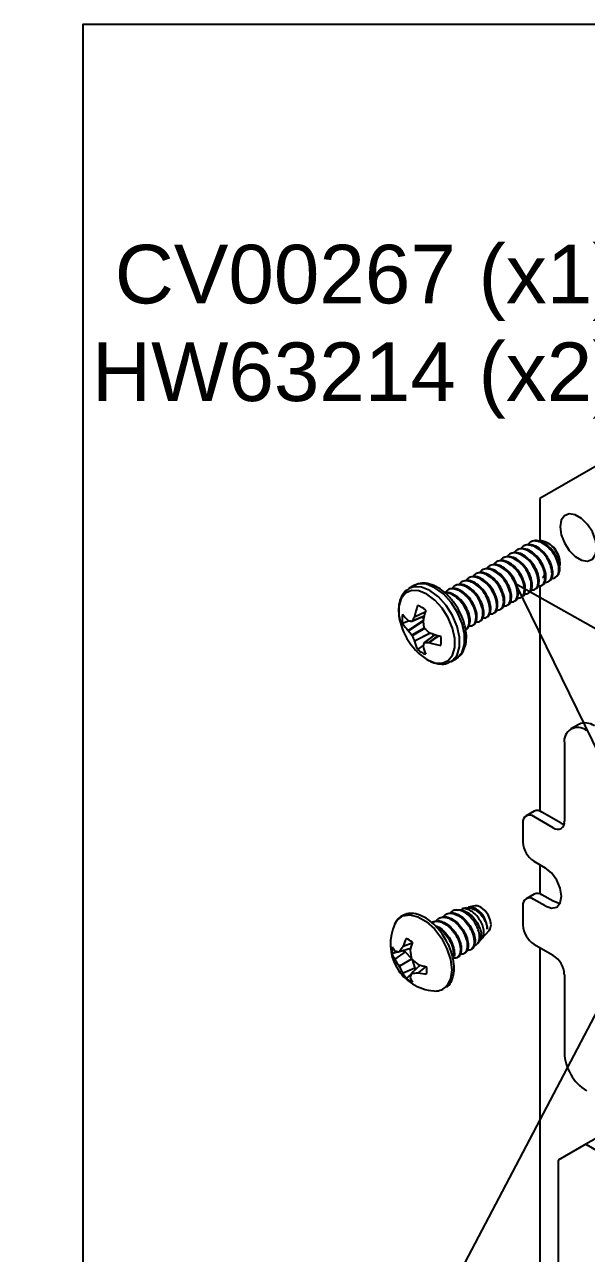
# Model space of a CAD drawing. Extents: x -0.19 to 6.76, y -6.2 to 0.
# Drawn here: x -0.186 to 1.613, y -3.933 to 0 of the extents above; entities that cross this region are included whole.
import ezdxf
from ezdxf import colors
from ezdxf.entities.mleader import LeaderData, LeaderLine
from ezdxf.math import Vec2, Vec3

# ---------------------------------------------------------------- set-up
doc = ezdxf.new("R2010")
doc.units = 0
doc.header["$LTSCALE"] = 0.5
doc.header["$MEASUREMENT"] = 0
for name, color, linetype in [('Brackets', 181, 'CONTINUOUS'), ('End Cap', 92, 'CONTINUOUS'), ('FAB DWG', 221, 'CONTINUOUS'), ('Hardware', 242, 'CONTINUOUS')]:
    doc.layers.add(name, color=color, linetype=linetype)
doc.layers.add('Text-Unprinted', color=131, linetype='CONTINUOUS', plot=False)
doc.styles.add('LSAD_Standard', font='arial.ttf')

msp = doc.modelspace()

# ---------------------------------------------------------------- linework, layer by layer
at = {"layer": 'Brackets', "linetype": 'Continuous', "lineweight": 25, "transparency": 16777216}
for p, q in [((1.6447, -3.564), (1.6109, -3.5835)), ((1.6109, -3.5835), (1.5225, -3.6345)), ((1.6109, -3.5835), (2.4948, -4.0936)), ((1.5225, -3.6345), (1.5225, -4.6939))]:
    msp.add_line(p, q, dxfattribs=at)
at = {"layer": 'End Cap', "transparency": 16777216}
for p, q in [((1.7351, -1.36), (1.4632, -1.5169)), ((1.4632, -1.5169), (1.4632, -1.6519)), ((1.4632, -1.7969), (1.4632, -2.5168)), ((1.4632, -2.6887), (1.4632, -2.782)), ((1.4632, -2.9539), (1.4632, -3.9954))]:
    msp.add_line(p, q, dxfattribs=at)
at = {"layer": 'End Cap', "transparency": 16777216, "flags": 128}
msp.add_lwpolyline([(1.6457, -1.6753), (1.6421, -1.6501), (1.6319, -1.6238), (1.6163, -1.5997), (1.5972, -1.5806), (1.5768, -1.5688), (1.5576, -1.5658), (1.542, -1.5719), (1.5318, -1.5864), (1.5283, -1.6076), (1.5318, -1.6328), (1.542, -1.6591), (1.5576, -1.6832), (1.5768, -1.7023), (1.5972, -1.7141), (1.6163, -1.7171), (1.6319, -1.711), (1.6421, -1.6965), (1.6457, -1.6753)], dxfattribs=at)
at = {"layer": 'Hardware', "transparency": 16777216}
for p, q in [((1.4937, -1.6616), (1.4875, -1.6581)), ((1.5281, -1.724), (1.5281, -1.7213)), ((1.0603, -1.7957), (1.0443, -1.8049)), ((1.5046, -1.7725), (1.5013, -1.7717)), ((1.0962, -1.8809), (1.0618, -1.897)), ((1.0622, -1.8958), (1.0965, -1.8798)), ((1.0426, -1.9089), (1.0239, -1.9168)), ((1.0423, -1.9072), (1.0432, -1.9077)), ((1.0423, -1.939), (1.0904, -1.9074)), ((1.0901, -1.9092), (1.0432, -1.94)), ((1.0543, -1.9096), (1.0934, -1.8926)), ((1.0551, -1.9088), (1.0935, -1.8922)), ((1.0618, -1.897), (1.0622, -1.8958)), ((1.0852, -1.8962), (1.0918, -1.9)), ((1.0897, -1.9116), (1.0897, -1.9131)), ((1.0432, -1.94), (1.0423, -1.939)), ((1.0535, -1.9537), (1.0932, -1.9308)), ((1.0948, -1.9334), (1.0551, -1.9564)), ((1.0618, -1.9722), (1.1119, -1.9469)), ((1.1136, -1.9476), (1.0622, -1.9734)), ((1.1279, -1.9524), (1.0937, -1.9778)), ((1.1284, -1.9525), (1.0948, -1.9775)), ((1.1083, -1.9453), (1.1096, -1.9461)), ((1.1083, -1.9776), (1.1395, -1.9558)), ((1.1406, -1.9561), (1.1096, -1.9778)), ((1.1208, -1.9501), (1.1208, -1.9577)), ((1.0622, -1.9734), (1.0618, -1.9722)), ((1.0884, -1.9883), (1.0723, -2.0005)), ((1.0897, -1.9883), (1.0897, -1.9893)), ((1.1096, -1.9778), (1.1083, -1.9776)), ((1.1793, -2.0388), (1.1952, -2.0296)), ((1.5881, -2.2397), (1.5627, -2.2544)), ((1.542, -2.3002), (1.542, -2.5502)), ((1.4094, -2.5554), (1.4094, -2.6168)), ((1.4451, -2.5178), (1.4198, -2.5325)), ((1.5066, -2.5707), (1.4448, -2.5349)), ((1.532, -2.556), (1.4701, -2.5203)), ((1.4448, -2.678), (1.4803, -2.6986)), ((1.4451, -2.783), (1.4198, -2.7976)), ((1.5057, -2.806), (1.4701, -2.7855)), ((1.2273, -2.827), (1.2135, -2.8299)), ((1.2566, -2.8209), (1.2355, -2.8253)), ((1.4094, -2.8205), (1.4094, -2.882)), ((1.4803, -2.8206), (1.4448, -2.8001)), ((1.1423, -2.8593), (1.1396, -2.8609)), ((1.1644, -2.8466), (1.1616, -2.8482)), ((1.1974, -2.8333), (1.1915, -2.8345)), ((1.1202, -2.8721), (1.1175, -2.8737)), ((1.279, -2.9245), (1.3018, -2.8992)), ((1.0546, -2.9395), (1.0255, -2.9502)), ((1.264, -2.9413), (1.2704, -2.9341)), ((1.4448, -2.9432), (1.5066, -2.9789)), ((1.0096, -2.9674), (0.9902, -2.9744)), ((1.0326, -2.9673), (0.9996, -2.9915)), ((1.0497, -2.9573), (1.0137, -2.9682)), ((1.0271, -2.9642), (1.0326, -2.9673)), ((1.0326, -2.9673), (1.052, -2.9879)), ((1.1975, -2.9868), (1.2003, -2.9852)), ((1.2196, -2.9741), (1.2224, -2.9725)), ((1.0527, -2.9908), (1.0137, -3.0133)), ((1.0629, -3.0199), (1.0255, -3.0363)), ((1.0802, -3.01), (1.0527, -3.0358)), ((1.0548, -2.9927), (1.0629, -3.0199)), ((1.0629, -3.0199), (1.0629, -3.0262)), ((1.0981, -3.0148), (1.0742, -3.0346)), ((1.542, -3.0402), (1.542, -3.2902))]:
    msp.add_line(p, q, dxfattribs=at)
at = {"layer": 'Hardware', "transparency": 16777216, "flags": 128}
for points in [[(1.1781, -2.0394), (1.1839, -2.0357), (1.1986, -2.0178), (1.2063, -1.9921), (1.2063, -1.9607), (1.1986, -1.9262), (1.1839, -1.8913), (1.1634, -1.8589), (1.1387, -1.8316), (1.1118, -1.8116), (1.0849, -1.8006), (1.0602, -1.7993), (1.0438, -1.8052)], [(1.1952, -2.0296), (1.1999, -2.0265), (1.2146, -2.0086), (1.2222, -1.9829), (1.2222, -1.9515), (1.2146, -1.917), (1.1999, -1.8821), (1.1794, -1.8497), (1.1546, -1.8224), (1.1277, -1.8024), (1.1009, -1.7913), (1.0761, -1.7901), (1.0603, -1.7957)], [(1.1019, -2.0321), (1.1274, -2.0426), (1.1509, -2.0438), (1.1704, -2.0355), (1.1843, -2.0186), (1.1916, -1.9942), (1.1916, -1.9644), (1.1843, -1.9317), (1.1704, -1.8986), (1.1509, -1.8678), (1.1274, -1.8419), (1.1019, -1.823), (1.0764, -1.8125), (1.053, -1.8113), (1.0335, -1.8195), (1.0195, -1.8365), (1.0123, -1.8609), (1.0123, -1.8907), (1.0192, -1.9223)], [(1.0651, -2.0018), (1.0764, -2.0132), (1.1019, -2.0321)], [(1.532, -2.556), (1.5389, -2.5592), (1.5409, -2.5598)], [(1.4803, -2.8206), (1.5005, -2.8277), (1.5177, -2.8243), (1.5291, -2.8111), (1.5331, -2.7901), (1.5291, -2.7644), (1.5177, -2.738), (1.5005, -2.7149), (1.4803, -2.6986)], [(1.3074, -2.8813), (1.3049, -2.8655), (1.2979, -2.8492), (1.2873, -2.835), (1.2749, -2.8249), (1.2625, -2.8206), (1.2566, -2.8209)], [(1.5281, -2.8132), (1.5259, -2.813), (1.5057, -2.806)], [(0.9998, -2.8779), (1.0071, -2.8662), (1.0248, -2.8528), (1.0474, -2.8491), (1.0732, -2.8553), (1.1001, -2.8708), (1.126, -2.8945), (1.1486, -2.9243), (1.1662, -2.958), (1.1774, -2.9927), (1.1813, -3.0257), (1.1774, -3.0543), (1.1662, -3.0761), (1.1612, -3.0814)], [(1.3018, -2.8992), (1.3049, -2.8942), (1.3074, -2.8813)]]:
    msp.add_lwpolyline(points, dxfattribs=at)
at = {"layer": 'Hardware', "transparency": 16777216}
for centre, radius, start, end in [((1.4553, -1.7235), 0.0728, 1.7582, 58.2364), ((1.5005, -1.7462), 0.0266, 278.914, 351.9315), ((1.1056, -1.9018), 0.0831, 169.6325, 190.3675), ((1.121, -1.8176), 0.1193, 215.5248, 228.7388), ((1.3249, -1.9477), 0.2678, 160.6536, 168.817), ((1.0444, -1.9372), 0.083, 49.6335, 70.3719), ((1.4175, -1.9651), 0.3321, 164.0757, 170.7452), ((1.2215, -1.8585), 0.2121, 197.5094, 222.4852), ((1.1221, -1.8542), 0.1164, 212.529, 226.7643), ((1.0757, -1.762), 0.1492, 257.4359, 261.4799), ((1.2572, -2.0159), 0.2287, 148.6893, 152.0809), ((1.3635, -1.8679), 0.2774, 189.3761, 193.0942), ((1.2164, -1.8199), 0.2108, 214.741, 219.4114), ((1.2524, -1.8822), 0.2108, 200.5891, 205.2593), ((1.2843, -1.7308), 0.2774, 226.9064, 230.6244), ((1.2272, -1.6354), 0.3322, 249.257, 255.9259), ((1.0648, -1.9726), 0.0831, 349.6325, 10.3675), ((1.1756, -1.9468), 0.1165, 193.2378, 207.4715), ((1.126, -1.9372), 0.083, 229.6335, 250.3719), ((1.2321, -2.033), 0.1492, 158.528, 162.5729), ((1.2067, -1.966), 0.1193, 191.2637, 204.4763), ((1.103, -1.7489), 0.2288, 267.9256, 271.3165), ((1.196, -1.7243), 0.2678, 251.1855, 259.3484), ((1.6088, -2.2856), 0.0503, 54.3824, 114.3071), ((1.5851, -2.2932), 0.0437, 50.7967, 189.214), ((1.4555, -2.5407), 0.0251, 54.3824, 114.3071), ((1.4309, -2.5519), 0.0218, 50.7967, 189.214), ((1.5204, -2.5537), 0.0218, 230.7967, 9.214), ((1.4862, -2.6133), 0.0768, 182.6055, 237.3945), ((1.4555, -2.8059), 0.0251, 54.3824, 114.3071), ((1.2154, -2.8965), 0.0799, 0.7404, 55.3724), ((1.4309, -2.817), 0.0218, 50.7967, 189.214), ((1.1363, -2.9425), 0.151, 154.7008, 265.2938), ((1.4862, -2.8785), 0.0768, 182.6055, 237.3945), ((1.2084, -3.01), 0.1925, 153.8836, 161.8938), ((1.0086, -2.9949), 0.0746, 51.1806, 68.8248), ((1.3383, -3.0262), 0.2967, 162.4504, 167.78), ((1.064, -2.963), 0.0746, 171.1794, 188.8206), ((1.0475, -2.922), 0.0644, 207.294, 222.063), ((1.0594, -2.9475), 0.0742, 201.2615, 216.3895), ((1.0274, -2.8728), 0.0964, 253.2757, 261.8218), ((1.1582, -3.0502), 0.1662, 143.0124, 150.4521), ((1.2711, -2.9422), 0.2238, 185.4463, 192.5419), ((1.4652, -3.0437), 0.0768, 2.6055, 57.3945), ((1.1233, -2.9272), 0.1394, 207.4879, 218.1386), ((1.1431, -2.9614), 0.1395, 201.8619, 212.512), ((1.204, -2.8259), 0.2238, 227.4587, 234.5541), ((1.1648, -2.7257), 0.2967, 252.2217, 257.5505), ((1.0271, -3.0268), 0.0746, 351.1794, 8.8206), ((1.0935, -3.0066), 0.0743, 203.6114, 218.7372), ((1.0824, -2.9949), 0.0746, 231.1806, 248.8248), ((1.1421, -3.0716), 0.0964, 158.1864, 166.735), ((1.1097, -3.0297), 0.0645, 197.9392, 212.7056), ((1.054, -2.8696), 0.1662, 269.5543, 276.9926), ((1.1138, -2.8462), 0.1925, 258.1085, 266.1181), ((1.129, -3.0437), 0.0495, 264.1321, 310.5569), ((1.6955, -3.2833), 0.1537, 182.6055, 237.3945)]:
    msp.add_arc(centre, radius, start, end, dxfattribs=at)
for points, knots in [([(1.4729, -1.657), (1.4661, -1.6543), (1.4522, -1.6489), (1.4412, -1.6532), (1.4357, -1.6553)], [0, 0, 0, 0, 0.496367, 1, 1, 1, 1]), ([(1.4599, -1.6533), (1.4607, -1.6529), (1.4653, -1.6506), (1.4752, -1.6522), (1.4838, -1.6563), (1.4875, -1.6581)], [0, 0, 0, 0, 0.117011, 0.618604, 1, 1, 1, 1]), ([(1.4039, -1.6969), (1.3971, -1.6944), (1.3835, -1.6893), (1.3671, -1.6926), (1.361, -1.7006), (1.3585, -1.7037)], [0, 0, 0, 0, 0.3714803, 0.7527671, 1, 1, 1, 1]), ([(1.4066, -1.6953), (1.3998, -1.6926), (1.386, -1.6872), (1.3749, -1.6914), (1.3694, -1.6936)], [0, 0, 0, 0, 0.496367, 1, 1, 1, 1]), ([(1.426, -1.6841), (1.4192, -1.6816), (1.4056, -1.6765), (1.3892, -1.6798), (1.383, -1.6878), (1.3806, -1.691)], [0, 0, 0, 0, 0.3714803, 0.7527671, 1, 1, 1, 1]), ([(1.4287, -1.6825), (1.4219, -1.6799), (1.4081, -1.6744), (1.397, -1.6787), (1.3915, -1.6808)], [0, 0, 0, 0, 0.496367, 1, 1, 1, 1]), ([(1.4481, -1.6714), (1.4413, -1.6689), (1.4277, -1.6638), (1.4112, -1.667), (1.4051, -1.6751), (1.4027, -1.6782)], [0, 0, 0, 0, 0.37148, 0.752767, 1, 1, 1, 1]), ([(1.4508, -1.6698), (1.444, -1.6671), (1.4302, -1.6617), (1.4191, -1.6659), (1.4136, -1.668)], [0, 0, 0, 0, 0.496367, 1, 1, 1, 1]), ([(1.4702, -1.6586), (1.4634, -1.6561), (1.4498, -1.651), (1.4333, -1.6543), (1.4272, -1.6623), (1.4248, -1.6655)], [0, 0, 0, 0, 0.37148, 0.752767, 1, 1, 1, 1]), ([(1.4571, -1.7972), (1.4613, -1.7971), (1.4704, -1.7969), (1.4791, -1.7851), (1.4816, -1.7663), (1.4763, -1.7427), (1.4642, -1.7185), (1.4465, -1.697), (1.4328, -1.6884), (1.426, -1.6841)], [0, 0, 0, 0, 0.120469, 0.264167, 0.412511, 0.560854, 0.704552, 0.8542, 1, 1, 1, 1]), ([(1.4715, -1.7938), (1.4715, -1.7938), (1.4763, -1.7931), (1.4816, -1.7829), (1.4844, -1.7648), (1.479, -1.741), (1.467, -1.7169), (1.4493, -1.6954), (1.4355, -1.6868), (1.4287, -1.6825)], [0, 0, 0, 0, 0.001946, 0.165008, 0.333342, 0.501676, 0.664738, 0.834553, 1, 1, 1, 1]), ([(1.4792, -1.7845), (1.4833, -1.7844), (1.4925, -1.7841), (1.5012, -1.7723), (1.5037, -1.7535), (1.4984, -1.7299), (1.4863, -1.7057), (1.4686, -1.6842), (1.4548, -1.6756), (1.4481, -1.6714)], [0, 0, 0, 0, 0.120469, 0.264167, 0.412511, 0.560854, 0.704552, 0.8542, 1, 1, 1, 1]), ([(1.4936, -1.7811), (1.4936, -1.7811), (1.4984, -1.7803), (1.5037, -1.7702), (1.5065, -1.7521), (1.5011, -1.7283), (1.489, -1.7041), (1.4713, -1.6826), (1.4576, -1.674), (1.4508, -1.6698)], [0, 0, 0, 0, 0.001946, 0.165008, 0.333342, 0.501676, 0.664738, 0.834553, 1, 1, 1, 1]), ([(1.5046, -1.7725), (1.5076, -1.7719), (1.5151, -1.7703), (1.5233, -1.7597), (1.5258, -1.7407), (1.5205, -1.7172), (1.5084, -1.693), (1.4907, -1.6715), (1.4769, -1.6629), (1.4702, -1.6586)], [0, 0, 0, 0, 0.094441, 0.242391, 0.395125, 0.547858, 0.695809, 0.849886, 1, 1, 1, 1]), ([(1.5268, -1.75), (1.5271, -1.7462), (1.528, -1.736), (1.5232, -1.7155), (1.5112, -1.6914), (1.4934, -1.6699), (1.4797, -1.6613), (1.4729, -1.657)], [0, 0, 0, 0, 0.128168, 0.348309, 0.561556, 0.783634, 1, 1, 1, 1]), ([(1.5263, -1.7341), (1.5267, -1.7332), (1.5287, -1.7291), (1.5282, -1.7181), (1.5244, -1.7027), (1.5165, -1.6865), (1.5053, -1.6718), (1.4949, -1.6626), (1.4889, -1.6589), (1.4875, -1.6581)], [0, 0, 0, 0, 0.049444, 0.224437, 0.399429, 0.574191, 0.758666, 0.94464, 1, 1, 1, 1]), ([(1.3376, -1.7352), (1.3309, -1.7327), (1.3172, -1.7276), (1.3008, -1.7308), (1.2947, -1.7389), (1.2923, -1.742)], [0, 0, 0, 0, 0.37148, 0.752767, 1, 1, 1, 1]), ([(1.3403, -1.7336), (1.3335, -1.7309), (1.3197, -1.7255), (1.3086, -1.7297), (1.3031, -1.7318)], [0, 0, 0, 0, 0.496367, 1, 1, 1, 1]), ([(1.3597, -1.7224), (1.3529, -1.7199), (1.3393, -1.7148), (1.3229, -1.7181), (1.3168, -1.7261), (1.3144, -1.7293)], [0, 0, 0, 0, 0.37148, 0.752767, 1, 1, 1, 1]), ([(1.3624, -1.7208), (1.3556, -1.7181), (1.3418, -1.7127), (1.3307, -1.7169), (1.3252, -1.7191)], [0, 0, 0, 0, 0.496367, 1, 1, 1, 1]), ([(1.3818, -1.7097), (1.375, -1.7071), (1.3614, -1.7021), (1.345, -1.7053), (1.3389, -1.7133), (1.3365, -1.7165)], [0, 0, 0, 0, 0.3714803, 0.7527671, 1, 1, 1, 1]), ([(1.3845, -1.7081), (1.3777, -1.7054), (1.3639, -1.6999), (1.3528, -1.7042), (1.3473, -1.7063)], [0, 0, 0, 0, 0.4963672, 1, 1, 1, 1]), ([(1.3908, -1.8355), (1.395, -1.8354), (1.4041, -1.8352), (1.4128, -1.8233), (1.4153, -1.8045), (1.41, -1.7809), (1.3979, -1.7567), (1.3802, -1.7352), (1.3665, -1.7266), (1.3597, -1.7224)], [0, 0, 0, 0, 0.120469, 0.264167, 0.412511, 0.560854, 0.704552, 0.8542, 1, 1, 1, 1]), ([(1.4052, -1.8321), (1.4052, -1.8321), (1.41, -1.8314), (1.4153, -1.8212), (1.4181, -1.8031), (1.4127, -1.7793), (1.4007, -1.7552), (1.383, -1.7336), (1.3692, -1.7251), (1.3624, -1.7208)], [0, 0, 0, 0, 0.001946, 0.165008, 0.333342, 0.501676, 0.664738, 0.834553, 1, 1, 1, 1]), ([(1.4129, -1.8228), (1.4171, -1.8226), (1.4262, -1.8224), (1.4349, -1.8106), (1.4374, -1.7918), (1.4321, -1.7682), (1.42, -1.744), (1.4023, -1.7225), (1.3886, -1.7139), (1.3818, -1.7097)], [0, 0, 0, 0, 0.120469, 0.264167, 0.412511, 0.560854, 0.704552, 0.8542, 1, 1, 1, 1]), ([(1.4273, -1.8193), (1.4273, -1.8193), (1.4321, -1.8186), (1.4374, -1.8084), (1.4402, -1.7903), (1.4348, -1.7665), (1.4228, -1.7424), (1.4051, -1.7209), (1.3913, -1.7123), (1.3845, -1.7081)], [0, 0, 0, 0, 0.001946, 0.165008, 0.333342, 0.501676, 0.664738, 0.834553, 1, 1, 1, 1]), ([(1.435, -1.81), (1.4392, -1.8099), (1.4483, -1.8096), (1.457, -1.7978), (1.4595, -1.779), (1.4542, -1.7554), (1.4421, -1.7312), (1.4244, -1.7097), (1.4107, -1.7011), (1.4039, -1.6969)], [0, 0, 0, 0, 0.120469, 0.264167, 0.412511, 0.560854, 0.704552, 0.8542, 1, 1, 1, 1]), ([(1.4494, -1.8066), (1.4494, -1.8066), (1.4542, -1.8058), (1.4595, -1.7957), (1.4623, -1.7776), (1.4569, -1.7538), (1.4449, -1.7296), (1.4272, -1.7081), (1.4134, -1.6995), (1.4066, -1.6953)], [0, 0, 0, 0, 0.001946, 0.165008, 0.333342, 0.501676, 0.664738, 0.834553, 1, 1, 1, 1]), ([(1.2713, -1.7734), (1.2646, -1.7709), (1.2509, -1.7658), (1.2345, -1.7691), (1.2284, -1.7771), (1.226, -1.7803)], [0, 0, 0, 0, 0.3714803, 0.7527671, 1, 1, 1, 1]), ([(1.2741, -1.7718), (1.2672, -1.7691), (1.2534, -1.7637), (1.2423, -1.768), (1.2368, -1.7701)], [0, 0, 0, 0, 0.496367, 1, 1, 1, 1]), ([(1.2934, -1.7607), (1.2867, -1.7582), (1.273, -1.7531), (1.2566, -1.7563), (1.2505, -1.7644), (1.2481, -1.7675)], [0, 0, 0, 0, 0.37148, 0.752767, 1, 1, 1, 1]), ([(1.2962, -1.7591), (1.2893, -1.7564), (1.2755, -1.751), (1.2644, -1.7552), (1.2589, -1.7573)], [0, 0, 0, 0, 0.496367, 1, 1, 1, 1]), ([(1.3155, -1.7479), (1.3088, -1.7454), (1.2951, -1.7403), (1.2787, -1.7436), (1.2726, -1.7516), (1.2702, -1.7548)], [0, 0, 0, 0, 0.37148, 0.752767, 1, 1, 1, 1]), ([(1.3182, -1.7463), (1.3114, -1.7436), (1.2976, -1.7382), (1.2865, -1.7424), (1.281, -1.7446)], [0, 0, 0, 0, 0.496367, 1, 1, 1, 1]), ([(1.3245, -1.8738), (1.3287, -1.8737), (1.3378, -1.8734), (1.3465, -1.8616), (1.349, -1.8428), (1.3437, -1.8192), (1.3316, -1.795), (1.3139, -1.7735), (1.3002, -1.7649), (1.2934, -1.7607)], [0, 0, 0, 0, 0.120469, 0.264167, 0.412511, 0.560854, 0.704552, 0.8542, 1, 1, 1, 1]), ([(1.3389, -1.8704), (1.3389, -1.8704), (1.3437, -1.8696), (1.349, -1.8595), (1.3519, -1.8414), (1.3464, -1.8176), (1.3344, -1.7934), (1.3167, -1.7719), (1.3029, -1.7633), (1.2962, -1.7591)], [0, 0, 0, 0, 0.001946, 0.165008, 0.333342, 0.501676, 0.664738, 0.834553, 1, 1, 1, 1]), ([(1.3466, -1.861), (1.3508, -1.8609), (1.3599, -1.8607), (1.3686, -1.8489), (1.3711, -1.83), (1.3658, -1.8064), (1.3537, -1.7823), (1.336, -1.7608), (1.3223, -1.7522), (1.3155, -1.7479)], [0, 0, 0, 0, 0.120469, 0.264167, 0.412511, 0.560854, 0.704552, 0.8542, 1, 1, 1, 1]), ([(1.361, -1.8576), (1.361, -1.8576), (1.3658, -1.8569), (1.3711, -1.8467), (1.374, -1.8286), (1.3685, -1.8048), (1.3565, -1.7807), (1.3388, -1.7592), (1.325, -1.7506), (1.3182, -1.7463)], [0, 0, 0, 0, 0.001946, 0.165008, 0.333342, 0.501676, 0.664738, 0.834553, 1, 1, 1, 1]), ([(1.3687, -1.8483), (1.3729, -1.8482), (1.382, -1.8479), (1.3907, -1.8361), (1.3932, -1.8173), (1.3879, -1.7937), (1.3758, -1.7695), (1.3581, -1.748), (1.3444, -1.7394), (1.3376, -1.7352)], [0, 0, 0, 0, 0.120469, 0.264167, 0.412511, 0.560854, 0.704552, 0.8542, 1, 1, 1, 1]), ([(1.3831, -1.8448), (1.3831, -1.8448), (1.3879, -1.8441), (1.3932, -1.8339), (1.3961, -1.8158), (1.3906, -1.7921), (1.3786, -1.7679), (1.3609, -1.7464), (1.3471, -1.7378), (1.3403, -1.7336)], [0, 0, 0, 0, 0.001946, 0.165008, 0.333342, 0.501676, 0.664738, 0.834553, 1, 1, 1, 1]), ([(1.4724, -1.7699), (1.4724, -1.7699), (1.4756, -1.7694), (1.479, -1.7623), (1.481, -1.7518), (1.4783, -1.743), (1.4773, -1.7397)], [0, 0, 0, 0, 0.0045, 0.381475, 0.770767, 1, 1, 1, 1]), ([(1.0441, -1.8063), (1.0418, -1.8073), (1.0325, -1.8115), (1.0215, -1.8267), (1.0125, -1.8494), (1.0103, -1.8772), (1.0137, -1.9067), (1.021, -1.9265), (1.0243, -1.9356)], [0, 0, 0, 0, 0.062381, 0.246308, 0.430969, 0.625889, 0.8287, 1, 1, 1, 1]), ([(1.1933, -2.0292), (1.1968, -2.0276), (1.2072, -2.0228), (1.2188, -2.0065), (1.2273, -1.9833), (1.2293, -1.9553), (1.2247, -1.924), (1.2135, -1.8914), (1.1968, -1.8602), (1.1755, -1.8323), (1.1509, -1.8098), (1.1243, -1.7939), (1.0984, -1.7871), (1.0758, -1.7878), (1.0648, -1.7943), (1.0601, -1.7971)], [0, 0, 0, 0, 0.038993, 0.115372, 0.192337, 0.273658, 0.358075, 0.442844, 0.527406, 0.612093, 0.697281, 0.783485, 0.870904, 0.945695, 1, 1, 1, 1]), ([(1.205, -1.8117), (1.1983, -1.8092), (1.1846, -1.8041), (1.1682, -1.8074), (1.1621, -1.8154), (1.1597, -1.8186)], [0, 0, 0, 0, 0.37148, 0.752767, 1, 1, 1, 1]), ([(1.2078, -1.8101), (1.2009, -1.8074), (1.1871, -1.802), (1.1761, -1.8062), (1.1705, -1.8084)], [0, 0, 0, 0, 0.496367, 1, 1, 1, 1]), ([(1.2271, -1.7989), (1.2204, -1.7964), (1.2067, -1.7913), (1.1903, -1.7946), (1.1842, -1.8026), (1.1818, -1.8058)], [0, 0, 0, 0, 0.37148, 0.752767, 1, 1, 1, 1]), ([(1.2299, -1.7974), (1.223, -1.7947), (1.2092, -1.7892), (1.1981, -1.7935), (1.1926, -1.7956)], [0, 0, 0, 0, 0.496367, 1, 1, 1, 1]), ([(1.2492, -1.7862), (1.2425, -1.7837), (1.2288, -1.7786), (1.2124, -1.7819), (1.2063, -1.7899), (1.2039, -1.793)], [0, 0, 0, 0, 0.3714803, 0.7527671, 1, 1, 1, 1]), ([(1.252, -1.7846), (1.2451, -1.7819), (1.2313, -1.7765), (1.2202, -1.7807), (1.2147, -1.7828)], [0, 0, 0, 0, 0.496367, 1, 1, 1, 1]), ([(1.2582, -1.9121), (1.2624, -1.9119), (1.2716, -1.9117), (1.2802, -1.8999), (1.2827, -1.8811), (1.2774, -1.8575), (1.2653, -1.8333), (1.2476, -1.8118), (1.2339, -1.8032), (1.2271, -1.7989)], [0, 0, 0, 0, 0.120469, 0.264167, 0.412511, 0.560854, 0.704552, 0.8542, 1, 1, 1, 1]), ([(1.2726, -1.9086), (1.2726, -1.9086), (1.2774, -1.9079), (1.2827, -1.8977), (1.2856, -1.8796), (1.2802, -1.8558), (1.2681, -1.8317), (1.2504, -1.8102), (1.2366, -1.8016), (1.2299, -1.7974)], [0, 0, 0, 0, 0.001946, 0.165008, 0.333342, 0.501676, 0.664738, 0.834553, 1, 1, 1, 1]), ([(1.2803, -1.8993), (1.2845, -1.8992), (1.2936, -1.8989), (1.3023, -1.8871), (1.3048, -1.8683), (1.2995, -1.8447), (1.2874, -1.8205), (1.2697, -1.799), (1.256, -1.7904), (1.2492, -1.7862)], [0, 0, 0, 0, 0.120469, 0.264167, 0.412511, 0.560854, 0.704552, 0.8542, 1, 1, 1, 1]), ([(1.2947, -1.8959), (1.2947, -1.8959), (1.2995, -1.8951), (1.3048, -1.885), (1.3077, -1.8669), (1.3023, -1.8431), (1.2902, -1.8189), (1.2725, -1.7974), (1.2587, -1.7888), (1.252, -1.7846)], [0, 0, 0, 0, 0.001946, 0.165008, 0.333342, 0.501676, 0.664738, 0.834553, 1, 1, 1, 1]), ([(1.3024, -1.8865), (1.3066, -1.8864), (1.3157, -1.8862), (1.3244, -1.8744), (1.3269, -1.8556), (1.3216, -1.832), (1.3095, -1.8078), (1.2918, -1.7863), (1.2781, -1.7777), (1.2713, -1.7734)], [0, 0, 0, 0, 0.120469, 0.264167, 0.412511, 0.560854, 0.704552, 0.8542, 1, 1, 1, 1]), ([(1.3168, -1.8831), (1.3168, -1.8831), (1.3216, -1.8824), (1.3269, -1.8722), (1.3298, -1.8541), (1.3244, -1.8303), (1.3123, -1.8062), (1.2946, -1.7847), (1.2808, -1.7761), (1.2741, -1.7718)], [0, 0, 0, 0, 0.001946, 0.165008, 0.333342, 0.501676, 0.664738, 0.834553, 1, 1, 1, 1]), ([(1.1857, -1.8229), (1.1787, -1.8198), (1.1692, -1.8156), (1.1617, -1.8179), (1.1597, -1.8186)], [0, 0, 0, 0, 0.737386, 1, 1, 1, 1]), ([(1.1829, -1.8245), (1.1759, -1.8212), (1.1676, -1.8174), (1.1609, -1.8192), (1.1599, -1.8195)], [0, 0, 0, 0, 0.847164, 1, 1, 1, 1]), ([(1.2256, -1.9357), (1.2257, -1.9357), (1.2304, -1.935), (1.2358, -1.9248), (1.2386, -1.9067), (1.2332, -1.8829), (1.2211, -1.8588), (1.2034, -1.8373), (1.1897, -1.8287), (1.1829, -1.8245)], [0, 0, 0, 0, 0.001946, 0.165008, 0.333342, 0.501676, 0.664738, 0.834553, 1, 1, 1, 1]), ([(1.2284, -1.9341), (1.2284, -1.9341), (1.2332, -1.9334), (1.2385, -1.9232), (1.2414, -1.9051), (1.236, -1.8814), (1.2239, -1.8572), (1.2062, -1.8357), (1.1924, -1.8271), (1.1857, -1.8229)], [0, 0, 0, 0, 0.001946, 0.165008, 0.333342, 0.501676, 0.664738, 0.834553, 1, 1, 1, 1]), ([(1.2361, -1.9248), (1.2403, -1.9247), (1.2495, -1.9245), (1.2581, -1.9126), (1.2606, -1.8938), (1.2553, -1.8702), (1.2432, -1.846), (1.2255, -1.8245), (1.2118, -1.8159), (1.205, -1.8117)], [0, 0, 0, 0, 0.120469, 0.264167, 0.412511, 0.560854, 0.704552, 0.8542, 1, 1, 1, 1]), ([(1.2505, -1.9214), (1.2505, -1.9214), (1.2553, -1.9206), (1.2606, -1.9105), (1.2635, -1.8924), (1.2581, -1.8686), (1.246, -1.8445), (1.2283, -1.8229), (1.2145, -1.8143), (1.2078, -1.8101)], [0, 0, 0, 0, 0.001946, 0.165008, 0.333342, 0.501676, 0.664738, 0.834553, 1, 1, 1, 1]), ([(1.0535, -1.9096), (1.0538, -1.9096), (1.0543, -1.9096), (1.0548, -1.9092), (1.055, -1.9089), (1.0551, -1.9088)], [0, 0, 0, 0, 0.42854, 0.857097, 1, 1, 1, 1]), ([(1.0551, -1.9564), (1.0549, -1.956), (1.0546, -1.9552), (1.054, -1.9543), (1.0536, -1.9538), (1.0535, -1.9537)], [0, 0, 0, 0, 0.42854, 0.857097, 1, 1, 1, 1]), ([(1.0932, -1.9308), (1.0934, -1.9312), (1.0936, -1.9321), (1.0943, -1.9329), (1.0947, -1.9333), (1.0948, -1.9334)], [0, 0, 0, 0, 0.42854, 0.857097, 1, 1, 1, 1]), ([(1.0948, -1.9775), (1.0945, -1.9775), (1.0939, -1.9776), (1.0934, -1.978), (1.0933, -1.9783), (1.0932, -1.9784)], [0, 0, 0, 0, 0.42854, 0.857097, 1, 1, 1, 1]), ([(1.103, -2.033), (1.1077, -2.0354), (1.1214, -2.0427), (1.143, -2.0475), (1.1641, -2.0466), (1.1738, -2.0406), (1.1773, -2.0385)], [0, 0, 0, 0, 0.184404, 0.534813, 0.83533, 1, 1, 1, 1]), ([(1.2788, -2.9243), (1.2791, -2.9241), (1.2822, -2.9221), (1.2847, -2.9132), (1.2849, -2.899), (1.2802, -2.8818), (1.2713, -2.8644), (1.2589, -2.8489), (1.2442, -2.8367), (1.2292, -2.8301), (1.2184, -2.828), (1.2141, -2.83), (1.2136, -2.8302)], [0, 0, 0, 0, 0.014877, 0.132647, 0.252686, 0.373089, 0.493359, 0.615552, 0.73841, 0.861176, 0.985524, 1, 1, 1, 1]), ([(1.2275, -2.8278), (1.2297, -2.8272), (1.236, -2.8255), (1.2487, -2.8291), (1.2632, -2.8377), (1.2765, -2.8506), (1.287, -2.8659), (1.2937, -2.8819), (1.2948, -2.8911), (1.2953, -2.8955)], [0, 0, 0, 0, 0.0841855, 0.2412183, 0.3982, 0.5514582, 0.7040097, 0.856533, 1, 1, 1, 1]), ([(1.2608, -2.8308), (1.2563, -2.8286), (1.2474, -2.8242), (1.2394, -2.825), (1.2355, -2.8254)], [0, 0, 0, 0, 0.510998, 1, 1, 1, 1]), ([(1.2364, -2.827), (1.2386, -2.8263), (1.245, -2.8242), (1.254, -2.8272), (1.26, -2.8304), (1.2608, -2.8308)], [0, 0, 0, 0, 0.297807, 0.902635, 1, 1, 1, 1]), ([(1.1646, -2.9337), (1.1605, -2.9263), (1.1508, -2.9086), (1.1304, -2.8846), (1.1058, -2.8632), (1.0796, -2.8491), (1.0546, -2.8435), (1.0313, -2.8465), (1.0128, -2.8582), (1.0023, -2.8698), (0.9999, -2.8778), (0.9998, -2.878)], [0, 0, 0, 0, 0.094691, 0.226956, 0.359756, 0.493581, 0.628437, 0.747326, 0.873689, 0.99674, 1, 1, 1, 1]), ([(1.1175, -2.8738), (1.123, -2.8717), (1.134, -2.8677), (1.1548, -2.8742), (1.1752, -2.8887), (1.193, -2.9097), (1.2051, -2.934), (1.2104, -2.9576), (1.2079, -2.9764), (1.1992, -2.9882), (1.19, -2.9885), (1.1858, -2.9886)], [0, 0, 0, 0, 0.114346, 0.227043, 0.33974, 0.455412, 0.566484, 0.681147, 0.79581, 0.906882, 1, 1, 1, 1]), ([(1.1202, -2.8722), (1.1258, -2.8701), (1.1368, -2.8661), (1.1576, -2.8726), (1.178, -2.8871), (1.1957, -2.9082), (1.2078, -2.9324), (1.2132, -2.9562), (1.2104, -2.9743), (1.205, -2.9844), (1.2003, -2.9852), (1.2002, -2.9852)], [0, 0, 0, 0, 0.125903, 0.24999, 0.374077, 0.50144, 0.623738, 0.74999, 0.876242, 0.998541, 1, 1, 1, 1]), ([(1.1315, -2.8696), (1.1339, -2.8664), (1.14, -2.8583), (1.1565, -2.8556), (1.1768, -2.8612), (1.1974, -2.876), (1.2151, -2.897), (1.2272, -2.9213), (1.2325, -2.9449), (1.23, -2.9637), (1.2213, -2.9755), (1.2121, -2.9757), (1.2079, -2.9759)], [0, 0, 0, 0, 0.069685, 0.177153, 0.281858, 0.386563, 0.494032, 0.597227, 0.703759, 0.81029, 0.913486, 1, 1, 1, 1]), ([(1.1423, -2.8594), (1.1479, -2.8574), (1.1589, -2.8534), (1.1797, -2.8598), (1.2001, -2.8743), (1.2178, -2.8954), (1.2299, -2.9197), (1.2353, -2.9434), (1.2325, -2.9615), (1.2271, -2.9717), (1.2224, -2.9724), (1.2223, -2.9724)], [0, 0, 0, 0, 0.125903, 0.24999, 0.374077, 0.50144, 0.623738, 0.74999, 0.876242, 0.998541, 1, 1, 1, 1]), ([(1.1536, -2.8568), (1.156, -2.8537), (1.1621, -2.8456), (1.1786, -2.8428), (1.1989, -2.8485), (1.2195, -2.8632), (1.2371, -2.8842), (1.2493, -2.9085), (1.2546, -2.9321), (1.2521, -2.9509), (1.2434, -2.9627), (1.2342, -2.963), (1.23, -2.9631)], [0, 0, 0, 0, 0.069685, 0.177153, 0.281858, 0.386563, 0.494032, 0.597227, 0.703759, 0.81029, 0.913486, 1, 1, 1, 1]), ([(1.1644, -2.8466), (1.17, -2.8446), (1.181, -2.8406), (1.2018, -2.8471), (1.2222, -2.8616), (1.2399, -2.8826), (1.252, -2.9069), (1.2574, -2.9307), (1.2546, -2.9488), (1.2492, -2.9589), (1.2445, -2.9597), (1.2444, -2.9597)], [0, 0, 0, 0, 0.125903, 0.24999, 0.374077, 0.50144, 0.623738, 0.74999, 0.876242, 0.998541, 1, 1, 1, 1]), ([(1.2539, -2.9466), (1.2545, -2.9466), (1.2592, -2.9468), (1.2654, -2.9408), (1.2708, -2.929), (1.2708, -2.9122), (1.2656, -2.893), (1.2558, -2.8734), (1.2419, -2.8559), (1.2256, -2.8423), (1.2086, -2.8343), (1.1928, -2.8333), (1.1817, -2.8368), (1.178, -2.8424), (1.1771, -2.8438)], [0, 0, 0, 0, 0.013765, 0.106757, 0.199636, 0.294102, 0.388818, 0.483449, 0.579428, 0.675867, 0.772246, 0.869739, 0.967899, 1, 1, 1, 1]), ([(1.1975, -2.834), (1.2011, -2.8333), (1.2097, -2.8318), (1.2254, -2.8373), (1.2421, -2.8486), (1.2571, -2.8646), (1.2684, -2.8831), (1.2752, -2.9021), (1.2767, -2.9186), (1.2747, -2.9297), (1.2709, -2.9327), (1.2698, -2.9336)], [0, 0, 0, 0, 0.092761, 0.219048, 0.345275, 0.468342, 0.591548, 0.714701, 0.834913, 0.955038, 1, 1, 1, 1]), ([(1.1296, -2.885), (1.1315, -2.8855), (1.1401, -2.8875), (1.156, -2.9003), (1.1736, -2.9207), (1.1858, -2.9454), (1.1907, -2.9683), (1.1902, -2.9837), (1.1864, -2.988), (1.1858, -2.9886)], [0, 0, 0, 0, 0.05347, 0.235075, 0.421475, 0.600462, 0.785236, 0.970009, 1, 1, 1, 1]), ([(1.1323, -2.8882), (1.1324, -2.8882), (1.1392, -2.8901), (1.1532, -2.9022), (1.1709, -2.9223), (1.1829, -2.9468), (1.1886, -2.9704), (1.186, -2.982), (1.1847, -2.9877)], [0, 0, 0, 0, 0.003073, 0.201898, 0.405972, 0.601931, 0.804225, 1, 1, 1, 1]), ([(1.1665, -3.079), (1.1672, -3.0786), (1.1742, -3.0743), (1.1822, -3.0592), (1.1892, -3.0354), (1.1894, -3.0062), (1.1828, -2.9745), (1.174, -2.9494), (1.1663, -2.9365), (1.1646, -2.9337)], [0, 0, 0, 0, 0.02095, 0.197802, 0.377917, 0.565327, 0.755895, 0.946213, 1, 1, 1, 1]), ([(1.0514, -3.0398), (1.0506, -3.0405), (1.0453, -3.0449), (1.04, -3.0493), (1.0356, -3.053)], [0, 0, 0, 0, 0.160972, 1, 1, 1, 1])]:
    msp.add_open_spline(points, degree=3, knots=knots, dxfattribs=at)
at = {"layer": 'Text-Unprinted', "ltscale": 0.5, "transparency": 16777216}
msp.add_lwpolyline([(0, -6.2016), (6.0349, -6.2016), (6.0349, 0), (0, 0)], close=True, dxfattribs=at)

# ---------------------------------------------------------------- leaders
at = {"layer": 'FAB DWG', "ltscale": 0.5, "transparency": 16777216}
ml = msp.add_multileader_mtext('Standard', dxfattribs=at)
ml.set_content('\\A1;6-32 x {\\H0.7x;\\S1/2;}" PAN\\PTYPE F (HW63212)', color=256, style='LSAD_Standard')
ml.set_leader_properties()
ml.build(insert=Vec2(0, 0))
ml.multileader.update_dxf_attribs({"text_left_attachment_type": 2, "dogleg_length": 0.36, "arrow_head_size": 0.1875})
ctx = ml.context
ctx.base_point, ctx.char_height, ctx.arrow_head_size, ctx.landing_gap_size, ctx.plane_origin = Vec3(3.1298, -0.8645), 0.1875, 0.1875, 0.09, Vec3(2.1523, 15.3587)
ctx.left_attachment = 2
notes = []
notes.append((ctx, [(0, (1, 1, 0), (2.8526, -0.8645), (1, 0), 0.2772, [(3, [(3.321, -2.8802), (1.3852, -1.7895), (3.1044, -5.3061), (1.1277, -4.1459)], 0, [])])]))
ctx.mtext.insert, ctx.mtext.width, ctx.mtext.defined_height, ctx.mtext.flow_direction = Vec3(3.2198, -0.5567), 2.351815, 0.6491, 5
ml = msp.add_multileader_mtext('Standard', dxfattribs=at)
ml.set_content('\\A1;CV00267 (x1)\\PHW63214 (x2)', color=256, style='LSAD_Standard')
ml.set_leader_properties()
ml.build(insert=Vec2(0, 0))
ml.multileader.update_dxf_attribs({"text_left_attachment_type": 2, "dogleg_length": 0.36, "arrow_head_size": 0.1875})
ctx = ml.context
ctx.base_point, ctx.char_height, ctx.arrow_head_size, ctx.landing_gap_size, ctx.plane_origin = Vec3(-0.0298, -0.9856), 0.1875, 0.1875, 0.09, Vec3(0.5052, 13.4881)
ctx.left_attachment, ctx.text_align_type = 2, 2
notes.append((ctx, [(1, (1, 1, 0), (2.0857, -0.8262), (-1, 0), 0.2772, [(0, [(1.7521, -2.5982)], 0, [])])]))
ctx.mtext.insert, ctx.mtext.width, ctx.mtext.defined_height, ctx.mtext.alignment, ctx.mtext.flow_direction = Vec3(1.7185, -0.7049), 1.904564, 0.4885, 3, 5
for ctx, leaders in notes:
    for number, flags, end, landing, length, lines in leaders:
        leader = LeaderData()
        leader.index, (leader.has_last_leader_line, leader.has_dogleg_vector, leader.attachment_direction) = number, flags
        leader.last_leader_point, leader.dogleg_vector, leader.dogleg_length = Vec3(end), Vec3(landing), length
        for number, points, colour, breaks in lines:
            line = LeaderLine()
            line.index, line.vertices, line.color, line.breaks = number, Vec3.list(points), colors.encode_raw_color(colour), breaks
            leader.lines.append(line)
        ctx.leaders.append(leader)

doc.saveas('drawing.dxf')
